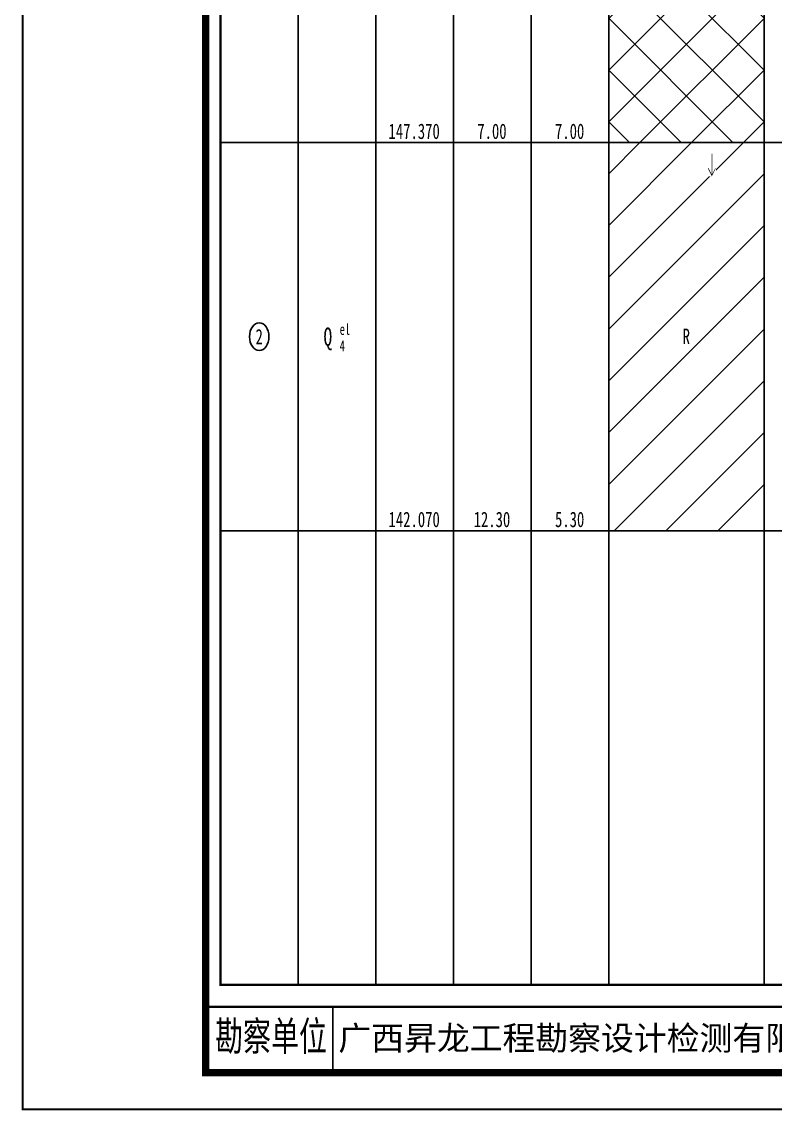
# Model space of a CAD drawing. Extents: x -27 to 2779, y -202 to 95.
# Drawn here: x 1860.9 to 1963.7, y -202.1 to -53.5 of the extents above; entities that cross this region are included whole.
import ezdxf

# ---------------------------------------------------------------- set-up
doc = ezdxf.new("R2010")
doc.units = 0
doc.header["$MEASUREMENT"] = 0
doc.layers.add('ZZT_BGBJ', color=7, linetype='Continuous')
doc.layers.add('ZZT_TC', color=7, linetype='Continuous')
doc.styles.add('BODYCONTENT', font='simfang.ttf', dxfattribs={"width": 0.7, "height": 2.5})
doc.styles.add('HT', font='simhei.ttf')
doc.styles.add('LZ_FONT', font='simfang.ttf', dxfattribs={"width": 0.7, "height": 8})

# ---------------------------------------------------------------- blocks, each defined once
blk = doc.blocks.new('zztSLbg')
blk.add_wipeout([(-0.05, -0.11), (1.04, -0.11), (1.04, 3), (-0.05, 3)])
at = {"color": 1, "const_width": 0.1}
for points in [[(0.5, 3), (0.5, 0)], [(0, 1), (0.5, 0), (1, 1)]]:
    blk.add_lwpolyline(points, dxfattribs=at)
blk = doc.blocks.new('block9', base_point=(27, 229))
for p, q in [((25, 5), (25, 14)), ((25, 5), (25, 14)), ((25, 5), (25, 14)), ((42.36, 5), (42.36, 14)), ((42.36, 5), (42.36, 14))]:
    blk.add_line(p, q)
for points, const_width in [([(0, 0), (210, 0), (210, 297), (0, 297)], 0.25), ([(25, 5), (205, 5), (205, 292), (25, 292)], 1), ([(27, 265), (203, 265), (203, 17), (27, 17)], 0.3)]:
    blk.add_lwpolyline(points, close=True, dxfattribs=dict(const_width=const_width))
at = {"const_width": 0.3}
blk.add_lwpolyline([(25, 14), (205, 14)], dxfattribs=at)
at = {"style": 'LZ_FONT', "width": 0.7}
blk.add_text('勘察单位', height=4, dxfattribs=at).set_placement((26.27, 8))
at = {"style": 'HT'}
blk.add_text('广西昇龙工程勘察设计检测有限公司', height=3.2865, dxfattribs=at).set_placement((43.1, 8.08))

msp = doc.modelspace()

# ---------------------------------------------------------------- hatches: boundary and pattern name
at = {"layer": 'ZZT_TC'}
h = msp.add_hatch(dxfattribs=at)
h.set_pattern_fill('GKSTT', color=256, style=0)
h.set_pattern_definition([(45, (0, 0), (-3.535534, 3.535534), []), (135, (0, 0), (-3.535534, -3.535534), [])])
h.paths.add_polyline_path([(1941.01, 0), (1962.22, 0), (1962.22, -70), (1941.01, -70)], flags=0)
h = msp.add_hatch(dxfattribs=at)
h.set_pattern_fill('GKHNT', color=256, style=0)
h.set_pattern_definition([(45, (0, 0), (-3.535534, 3.535534), [])])
h.paths.add_polyline_path([(1941.01, -70), (1962.22, -70), (1962.22, -123), (1941.01, -123)], flags=0)

# ---------------------------------------------------------------- linework, layer by layer
for p, q in [((1888, 27), (1888, -185)), ((1898.6, 27), (1898.6, -185)), ((1909.2, 27), (1909.2, -185)), ((1919.81, 27), (1919.81, -185)), ((1930.41, 27), (1930.41, -185)), ((1941.01, 27), (1941.01, -185)), ((1962.22, 27), (1962.22, -185)), ((1888, -70), (1898.6, -70)), ((1898.6, -70), (1909.2, -70)), ((1909.2, -70), (1919.81, -70)), ((1919.81, -70), (1930.41, -70)), ((1930.41, -70), (1941.01, -70)), ((1962.22, -70), (2021.59, -70)), ((1888, -123), (1898.6, -123)), ((1898.6, -123), (1909.2, -123)), ((1909.2, -123), (1919.81, -123)), ((1919.81, -123), (1930.41, -123)), ((1930.41, -123), (1941.01, -123)), ((1941.01, -123), (1962.22, -123)), ((1962.22, -123), (2021.59, -123))]:
    msp.add_line(p, q, dxfattribs=at)
for points in [[(1941.01, 0), (1962.22, 0), (1962.22, -70), (1941.01, -70)], [(1941.01, -70), (1962.22, -70), (1962.22, -123), (1941.01, -123)]]:
    msp.add_lwpolyline(points, close=True, dxfattribs=at)
at = {"layer": 'ZZT_TC', "color": 7}
msp.add_ellipse((1893.3, -96.5), major_axis=(0, 1.89), ratio=0.7, dxfattribs=at)

# ---------------------------------------------------------------- texts
at = {"layer": 'ZZT_TC', "color": 7, "style": 'BODYCONTENT', "width": 0.7}
for s, height, p in [('147.370', 2.1, (1910.95, -69.5)), ('7.00', 2.1, (1923.07, -69.5)), ('7.00', 2.1, (1933.68, -69.5)), ('el', 1.5, (1904.28, -96.25)), ('2', 2.1, (1892.79, -97.55)), ('Q', 2.5, (1902.07, -97.75)), ('R', 2.1, (1951.11, -97.5)), ('4', 1.5, (1904.28, -98.5)), ('142.070', 2.1, (1910.95, -122.5)), ('12.30', 2.1, (1922.57, -122.5)), ('5.30', 2.1, (1933.68, -122.5))]:
    msp.add_text(s, height=height, dxfattribs=at).set_placement(p)

# ---------------------------------------------------------------- next in the draw order: block references
at = {"layer": 'ZZT_BGBJ'}
msp.add_blockref('zztSLbg', (1954.6, -74.5), dxfattribs=at)

# ---------------------------------------------------------------- next in the draw order: linework, layer by layer
at = {"layer": 'ZZT_TC', "color": 7, "const_width": 0.3, "flags": 128}
msp.add_lwpolyline([(1888, 27), (2064, 27), (2064, -185), (1888, -185)], close=True, dxfattribs=at)

# ---------------------------------------------------------------- next in the draw order: block references
at = {"layer": 'ZZT_TC'}
msp.add_blockref('block9', (1888, 27), dxfattribs=at)

doc.saveas('drawing.dxf')
